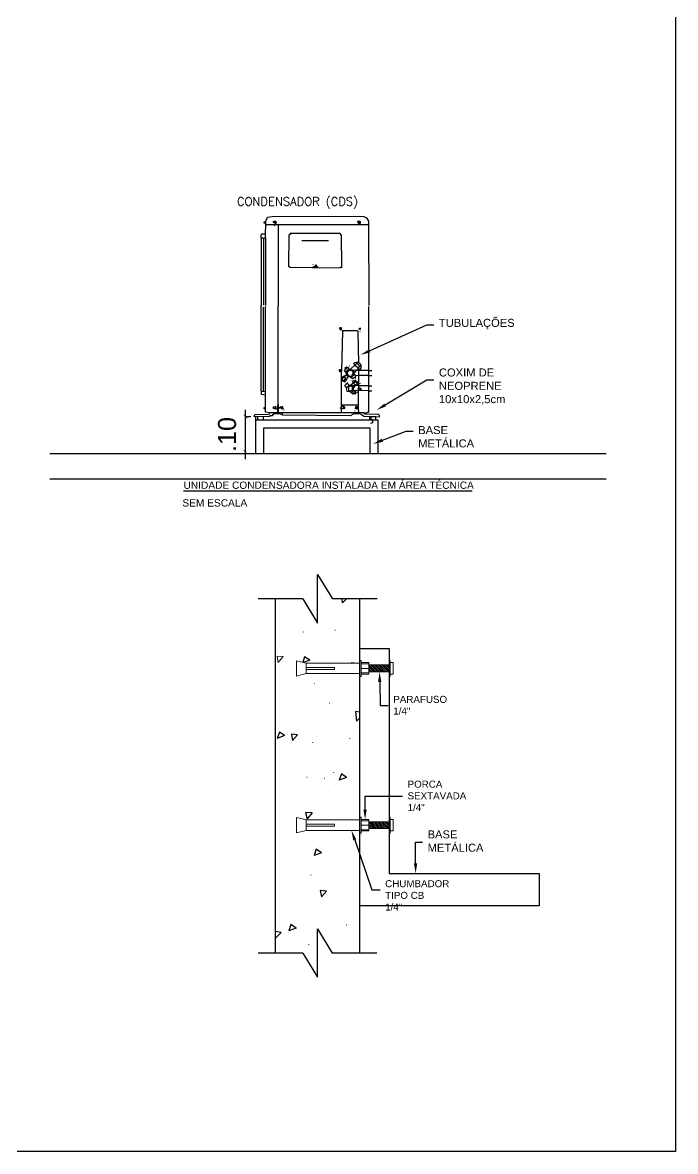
# Model space of a CAD drawing. Header units: millimetres. Extents: x 421 to 5436, y -1186 to -112.
# Drawn here: x 5355.52 to 5362.05, y -192.26 to -180.97 of the extents above; entities that cross this region are included whole.
import ezdxf
from ezdxf import colors
from ezdxf.entities.mleader import LeaderData, LeaderLine
from ezdxf.enums import TextEntityAlignment as Align
from ezdxf.math import Vec2, Vec3

# ---------------------------------------------------------------- set-up
doc = ezdxf.new("R2010")
doc.units = ezdxf.units.MM
for name, color, linetype in [('A-AC', 150, 'Continuous'), ('A_COTAS', 1, 'Continuous'), ('A_TEXTO', 2, 'Continuous'), ('ATEXTO', 2, 'Continuous'), ('G-TEXTO2', 2, 'Continuous'), ('PFV', 7, 'Continuous')]:
    doc.layers.add(name, color=color, linetype=linetype)
doc.styles.add('ARIAL', font='arial.ttf', dxfattribs={"height": 0.18})
doc.styles.add('COEN-50', font='romans.shx', dxfattribs={"height": 10})
doc.styles.get("Standard").update_dxf_attribs({"font": 'arial.ttf'})
doc.dimstyles.new('EXEC25', dxfattribs={"dimscale": 100, "dimtxt": 0.001, "dimasz": 0.0004, "dimexe": 0, "dimexo": 0.001, "dimgap": 0, "dimtad": 0, "dimzin": 4, "dimdsep": 46, "dimtxsty": 'ARIAL', "dimblk": 'ARCHTICK', "dimcen": 0.001, "dimdle": 0.0007, "dimclrd": 214, "dimclre": 214, "dimclrt": 2, "dimadec": 0, "dimazin": 0, "dimtfac": 1, "dimtix": 1, "dimtmove": 0, "dimatfit": 0, "dimldrblk": 'OPEN90', "dimfxl": 0, "dimtvp": 1, "dimtolj": 1, "dimtzin": 0, "dimarcsym": 0})

# ---------------------------------------------------------------- blocks, each defined once
blk = doc.blocks.new('_ARCHTICK')
at = {"color": 0, "linetype": 'ByBlock', "const_width": 0.15}
blk.add_lwpolyline([(-0.5, -0.5), (0.5, 0.5)], dxfattribs=at)
blk = doc.blocks.new('*D11')
at = {"layer": 'A_COTAS', "color": 214, "lineweight": -2, "transparency": 16777216}
for p, q in [((5357.752, -185.338), (5357.752, -184.842)), ((5357.805, -184.912), (5357.752, -184.912)), ((5357.748, -185.268), (5357.752, -185.268))]:
    blk.add_line(p, q, dxfattribs=at)
at = {"layer": 'Defpoints', "color": 0, "transparency": 16777216}
for p in [(5357.752, -184.912), (5357.905, -184.912), (5357.848, -185.268)]:
    blk.add_point(p, dxfattribs=at)
at = {"layer": 'A_COTAS', "color": 214, "lineweight": -2, "transparency": 16777216, "xscale": 0.04, "yscale": 0.04, "zscale": 0.04}
for p, rotation in [((5357.752, -184.912), 90), ((5357.752, -185.268), 270)]:
    blk.add_blockref('_ARCHTICK', p, dxfattribs=dict(at, rotation=rotation))
at = {"layer": 'A_COTAS', "color": 2, "transparency": 16777216, "insert": (5357.568, -185.09), "char_height": 0.18, "attachment_point": 5, "rotation": 90, "style": 'ARIAL'}
blk.add_mtext('\\A1;.10', dxfattribs=at)
blk = doc.blocks.new('_Open90')
at = {"color": 0, "linetype": 'ByBlock', "lineweight": -2}
for p, q in [((0, 0), (-1, 0)), ((-0.5, 0.5), (0, 0)), ((0, 0), (-0.5, -0.5))]:
    blk.add_line(p, q, dxfattribs=at)

msp = doc.modelspace()

# ---------------------------------------------------------------- linework, layer by layer
at = {"color": 7, "linetype": 'Continuous', "lineweight": 9}
for points in [[(5358.637, -187.158), (5358.637, -187.158)], [(5358.221, -187.438), (5358.221, -187.438)], [(5358.054, -187.474), (5358.054, -187.474)], [(5358.15, -188.581), (5358.15, -188.581)], [(5358.531, -188.906), (5358.531, -188.906)], [(5359.196, -188.961), (5359.196, -188.961)], [(5358.383, -189.19), (5358.383, -189.19)], [(5358.419, -189.15), (5358.419, -189.15)]]:
    msp.add_lwpolyline(points, close=True, dxfattribs=at)
for points in [[(5358.129, -187.311), (5358.067, -187.306), (5358.067, -187.306)], [(5358.067, -187.306), (5358.078, -187.371), (5358.078, -187.371)], [(5358.129, -187.311), (5358.078, -187.371), (5358.078, -187.371)], [(5358.358, -187.377), (5358.262, -187.352), (5358.262, -187.505), (5358.358, -187.48)], [(5358.894, -187.48), (5358.358, -187.48), (5358.358, -187.377), (5358.894, -187.377)], [(5358.358, -187.438), (5358.641, -187.438), (5358.641, -187.418), (5358.358, -187.418)], [(5358.869, -187.377), (5358.811, -187.371), (5358.811, -187.371)], [(5358.811, -187.371), (5358.811, -187.377), (5358.811, -187.377)], [(5358.894, -187.508), (5358.907, -187.508), (5358.907, -187.348), (5358.894, -187.348)], [(5358.907, -187.371), (5358.983, -187.371), (5358.983, -187.371)], [(5358.907, -187.485), (5358.983, -187.485), (5358.983, -187.371)], [(5358.983, -187.382), (5358.907, -187.382), (5358.907, -187.382)], [(5358.983, -187.428), (5358.907, -187.428), (5358.907, -187.428)], [(5359.187, -187.394), (5358.983, -187.394), (5358.983, -187.394)], [(5359.037, -187.464), (5358.983, -187.409), (5358.983, -187.409)], [(5359.018, -187.464), (5358.983, -187.428), (5358.983, -187.428)], [(5358.999, -187.464), (5358.983, -187.447), (5358.983, -187.447)], [(5359.054, -187.464), (5358.986, -187.394), (5358.986, -187.394)], [(5359.073, -187.464), (5359.003, -187.394), (5359.003, -187.394)], [(5359.092, -187.464), (5359.022, -187.394), (5359.022, -187.394)], [(5359.11, -187.464), (5359.041, -187.394), (5359.041, -187.394)], [(5359.128, -187.464), (5359.059, -187.394), (5359.059, -187.394)], [(5359.146, -187.464), (5359.078, -187.394), (5359.078, -187.394)], [(5359.164, -187.464), (5359.096, -187.394), (5359.096, -187.394)], [(5359.183, -187.464), (5359.114, -187.394), (5359.114, -187.394)], [(5359.187, -187.449), (5359.131, -187.394), (5359.131, -187.394)], [(5359.187, -187.43), (5359.15, -187.394), (5359.15, -187.394)], [(5359.187, -187.412), (5359.169, -187.394), (5359.169, -187.394)], [(5359.187, -187.508), (5359.199, -187.508), (5359.199, -187.348), (5359.187, -187.348)], [(5359.187, -187.394), (5359.187, -187.394), (5359.187, -187.394)], [(5359.199, -187.371), (5359.228, -187.371)], [(5359.199, -187.485), (5359.228, -187.485), (5359.228, -187.371)], [(5358.983, -187.474), (5358.907, -187.474), (5358.907, -187.474)], [(5359.187, -187.464), (5358.983, -187.464), (5358.983, -187.464)], [(5358.44, -187.577), (5358.44, -187.578), (5358.44, -187.578)], [(5358.432, -188.805), (5358.431, -188.805), (5358.431, -188.805)], [(5358.358, -189.048), (5358.262, -189.072), (5358.262, -188.92), (5358.358, -188.944)], [(5358.894, -189.076), (5358.907, -189.076), (5358.907, -188.917), (5358.894, -188.917)], [(5359.187, -189.076), (5359.199, -189.076), (5359.199, -188.917), (5359.187, -188.917)], [(5358.894, -189.048), (5358.358, -189.048), (5358.358, -188.944), (5358.894, -188.944)], [(5358.358, -188.987), (5358.641, -188.987), (5358.641, -189.007), (5358.358, -189.007)], [(5358.907, -188.94), (5358.983, -188.94), (5358.983, -188.94)], [(5358.907, -189.054), (5358.983, -189.054), (5358.983, -188.94)], [(5358.983, -188.951), (5358.907, -188.951), (5358.907, -188.951)], [(5358.983, -188.997), (5358.907, -188.997), (5358.907, -188.997)], [(5359.187, -188.961), (5358.983, -188.961), (5358.983, -188.961)], [(5359.044, -189.03), (5358.983, -188.969), (5358.983, -188.969)], [(5359.027, -189.03), (5358.983, -188.988), (5358.983, -188.988)], [(5359.008, -189.03), (5358.983, -189.007), (5358.983, -189.007)], [(5358.989, -189.03), (5358.983, -189.025), (5358.983, -189.025)], [(5359.191, -189.03), (5358.983, -189.03), (5358.983, -189.03)], [(5359.062, -189.03), (5358.993, -188.961), (5358.993, -188.961)], [(5359.08, -189.03), (5359.012, -188.961), (5359.012, -188.961)], [(5359.099, -189.03), (5359.031, -188.961), (5359.031, -188.961)], [(5359.118, -189.03), (5359.049, -188.961), (5359.049, -188.961)], [(5359.136, -189.03), (5359.067, -188.961), (5359.067, -188.961)], [(5359.154, -189.03), (5359.084, -188.961), (5359.084, -188.961)], [(5359.173, -189.03), (5359.103, -188.961), (5359.103, -188.961)], [(5359.191, -189.03), (5359.121, -188.961), (5359.121, -188.961)], [(5359.187, -189.007), (5359.14, -188.961), (5359.14, -188.961)], [(5359.187, -188.989), (5359.159, -188.961), (5359.159, -188.961)], [(5359.187, -188.971), (5359.177, -188.961), (5359.177, -188.961)], [(5359.199, -188.94), (5359.228, -188.94)], [(5359.199, -189.054), (5359.228, -189.054), (5359.228, -188.94)], [(5358.591, -189.091), (5358.591, -189.092), (5358.591, -189.092)], [(5358.983, -189.042), (5358.907, -189.042), (5358.907, -189.042)]]:
    msp.add_lwpolyline(points, dxfattribs=at)
at = {"layer": 'A-AC', "color": 10, "lineweight": -3, "ltscale": 7.5}
for points in [[(5357.932, -183.13, 0), (5357.951, -183.123, 0), (5357.954, -182.953, 0), (5357.973, -182.919, 0), (5358.041, -182.908, 0), (5358.934, -182.911, 0), (5358.961, -182.923, 0), (5358.98, -182.957, 0), (5358.983, -183.801, 0)], [(5357.951, -182.976, 0), (5357.939, -182.976, 0), (5357.939, -182.964, 0), (5357.951, -182.964, 0)], [(5358.983, -182.994, 0), (5357.951, -182.994, 0)], [(5357.969, -182.942, 0), (5357.966, -182.942, 0)], [(5358.045, -182.979, 0), (5358.03, -182.972, 0), (5358.033, -182.961, 0), (5358.045, -182.953, 0), (5358.049, -182.961, 0)], [(5358.045, -183.006, 0), (5358.041, -183.002, 0)], [(5358.052, -182.979, 0), (5358.045, -182.972, 0), (5358.049, -182.983, 0), (5358.06, -182.976, 0), (5358.056, -182.961, 0), (5358.049, -182.961, 0), (5358.045, -182.972, 0)], [(5358.079, -182.994, 0), (5358.079, -183.805, 0)], [(5358.893, -182.979, 0), (5358.889, -182.972, 0), (5358.87, -182.968, 0), (5358.878, -182.953, 0), (5358.889, -182.961, 0), (5358.885, -182.972, 0)], [(5358.893, -182.979, 0), (5358.889, -182.983, 0), (5358.885, -182.983, 0), (5358.885, -182.979, 0), (5358.882, -182.976, 0), (5358.882, -182.972, 0)], [(5358.893, -182.979, 0), (5358.897, -182.979, 0), (5358.901, -182.976, 0), (5358.901, -182.964, 0), (5358.897, -182.961, 0), (5358.889, -182.961, 0)], [(5357.909, -183.126, 0), (5357.909, -183.089, 0), (5357.913, -183.089, 0), (5357.917, -183.085, 0), (5357.951, -183.085, 0)], [(5357.932, -183.13, 0), (5357.928, -183.126, 0), (5357.909, -183.126, 0), (5357.909, -183.805, 0)], [(5357.932, -183.13, 0), (5357.935, -183.126, 0)], [(5357.932, -183.13, 0), (5357.932, -183.797, 0)], [(5357.951, -183.123, 0), (5357.951, -183.801, 0)], [(5358.426, -183.424, 0), (5358.199, -183.42, 0), (5358.184, -183.409, 0), (5358.188, -183.096, 0), (5358.199, -183.085, 0)], [(5358.456, -183.424, 0), (5358.448, -183.409, 0), (5358.437, -183.409, 0), (5358.426, -183.417, 0), (5358.426, -183.424, 0), (5358.697, -183.42, 0), (5358.716, -183.409, 0), (5358.712, -183.1, 0), (5358.697, -183.081, 0), (5358.199, -183.081, 0), (5358.203, -183.089, 0)], [(5358.58, -183.153, 0), (5358.316, -183.153, 0)], [(5358.429, -183.39, 0), (5358.426, -183.386, 0)], [(5358.441, -183.424, 0), (5358.441, -183.417, 0), (5358.437, -183.413, 0)], [(5358.441, -183.417, 0), (5358.444, -183.417, 0), (5358.444, -183.409, 0)], [(5358.467, -183.413, 0), (5358.459, -183.398, 0), (5358.452, -183.398, 0), (5358.444, -183.409, 0)], [(5358.475, -183.42, 0), (5358.475, -183.417, 0), (5358.471, -183.413, 0), (5358.467, -183.413, 0), (5358.467, -183.42, 0)], [(5358.475, -183.42, 0), (5358.475, -183.424, 0)], [(5358.701, -183.417, 0), (5358.704, -183.42, 0), (5358.704, -183.424, 0)], [(5358.716, -183.424, 0), (5358.716, -183.417, 0)], [(5359.006, -184.977, 0), (5359.025, -184.97, 0), (5359.025, -184.943, 0), (5359.006, -184.943, 0), (5359.01, -184.913, 0), (5358.934, -184.909, 0), (5358.919, -184.898, 0), (5358.893, -184.883, 0), (5358.833, -184.883, 0), (5358.799, -184.902, 0), (5358.124, -184.898, 0), (5358.09, -184.883, 0), (5358.037, -184.883, 0), (5358.022, -184.894, 0), (5358.022, -184.902, 0), (5357.996, -184.902, 0), (5357.992, -184.913, 0), (5357.837, -184.909, 0), (5357.845, -184.891, 0), (5357.988, -184.887, 0), (5357.996, -184.872, 0), (5357.951, -184.868, 0), (5357.951, -183.809, 0)], [(5357.913, -184.657, 0), (5357.909, -184.653, 0), (5357.909, -183.805, 0)], [(5357.932, -184.657, 0), (5357.932, -183.816, 0)], [(5358.079, -184.793, 0), (5358.079, -183.805, 0)], [(5358.934, -184.872, 0), (5358.965, -184.872, 0), (5358.968, -184.868, 0), (5358.98, -184.868, 0), (5358.983, -184.864, 0), (5358.983, -183.809, 0)], [(5358.712, -184.042, 0), (5358.712, -184.024, 0), (5358.704, -184.024, 0), (5358.689, -184.031, 0), (5358.697, -184.02, 0), (5358.704, -184.024, 0)], [(5358.712, -184.042, 0), (5358.708, -184.039, 0), (5358.704, -184.035, 0), (5358.697, -184.035, 0), (5358.697, -184.027, 0)], [(5358.712, -184.042, 0), (5358.708, -184.046, 0), (5358.701, -184.046, 0), (5358.701, -184.035, 0)], [(5358.882, -184.823, 0), (5358.885, -184.419, 0), (5358.893, -184.408, 0), (5358.912, -184.408, 0), (5358.897, -184.385, 0), (5358.885, -184.378, 0), (5358.878, -184.061, 0), (5358.87, -184.054, 0), (5358.72, -184.054, 0), (5358.712, -184.457, 0)], [(5358.889, -184.035, 0), (5358.885, -184.039, 0)], [(5358.889, -184.035, 0), (5358.889, -184.031, 0), (5358.893, -184.027, 0), (5358.897, -184.027, 0), (5358.901, -184.024, 0)], [(5358.889, -184.035, 0), (5358.893, -184.039, 0), (5358.897, -184.039, 0), (5358.901, -184.035, 0), (5358.901, -184.031, 0), (5358.897, -184.027, 0)], [(5358.897, -184.065, 0), (5358.893, -184.065, 0)], [(5358.795, -184.408, 0), (5358.791, -184.408, 0)], [(5358.802, -184.438, 0), (5358.844, -184.397, 0), (5358.87, -184.416, 0), (5358.874, -184.419, 0)], [(5358.867, -184.382, 0), (5358.848, -184.393, 0), (5358.836, -184.385, 0), (5358.84, -184.37, 0), (5358.863, -184.367, 0)], [(5358.893, -184.408, 0), (5358.867, -184.382, 0), (5358.867, -184.363, 0), (5358.882, -184.37, 0)], [(5358.701, -184.453, 0), (5358.701, -184.442, 0), (5358.689, -184.442, 0), (5358.689, -184.453, 0)], [(5358.712, -184.872, 0), (5358.712, -184.457, 0), (5358.689, -184.457, 0), (5358.712, -184.468, 0)], [(5358.697, -184.461, 0), (5358.697, -184.453, 0)], [(5358.712, -184.442, 0), (5358.701, -184.442, 0)], [(5358.712, -184.45, 0), (5358.716, -184.45, 0)], [(5358.723, -184.544, 0), (5358.723, -184.536, 0), (5358.735, -184.51, 0), (5358.731, -184.51, 0), (5358.712, -184.525, 0)], [(5358.753, -184.536, 0), (5358.753, -184.529, 0), (5358.75, -184.525, 0), (5358.738, -184.525, 0), (5358.735, -184.521, 0)], [(5358.746, -184.525, 0), (5358.738, -184.517, 0), (5358.757, -184.495, 0), (5358.78, -184.495, 0), (5358.787, -184.51, 0)], [(5358.753, -184.465, 0), (5358.742, -184.446, 0), (5358.753, -184.438, 0), (5358.753, -184.423, 0), (5358.746, -184.423, 0), (5358.75, -184.434, 0)], [(5358.75, -184.506, 0), (5358.746, -184.502, 0), (5358.746, -184.499, 0)], [(5358.765, -184.423, 0), (5358.753, -184.423, 0)], [(5358.844, -184.495, 0), (5358.833, -184.468, 0), (5358.81, -184.45, 0), (5358.787, -184.45, 0), (5358.78, -184.453, 0), (5358.769, -184.453, 0), (5358.753, -184.465, 0), (5358.765, -184.495, 0)], [(5358.761, -184.416, 0), (5358.757, -184.412, 0)], [(5358.787, -184.434, 0), (5358.78, -184.423, 0), (5358.765, -184.423, 0), (5358.761, -184.438, 0), (5358.761, -184.434, 0)], [(5358.761, -184.536, 0), (5358.78, -184.51, 0), (5358.814, -184.502, 0), (5358.825, -184.495, 0), (5358.885, -184.499, 0)], [(5358.769, -184.419, 0), (5358.772, -184.416, 0), (5358.772, -184.412, 0)], [(5358.776, -184.491, 0), (5358.769, -184.472, 0), (5358.78, -184.453, 0)], [(5358.78, -184.51, 0), (5358.776, -184.506, 0), (5358.769, -184.506, 0), (5358.769, -184.495, 0)], [(5358.776, -184.45, 0), (5358.772, -184.453, 0)], [(5358.776, -184.45, 0), (5358.787, -184.434, 0), (5358.814, -184.442, 0)], [(5358.784, -184.453, 0), (5358.787, -184.457, 0)], [(5358.848, -184.525, 0), (5358.836, -184.525, 0), (5358.825, -184.532, 0), (5358.787, -184.51, 0)], [(5358.836, -184.472, 0), (5358.855, -184.457, 0), (5358.855, -184.45, 0), (5358.821, -184.446, 0), (5358.81, -184.446, 0), (5358.81, -184.45, 0)], [(5358.81, -184.521, 0), (5358.825, -184.502, 0), (5358.829, -184.499, 0)], [(5358.821, -184.457, 0), (5358.825, -184.453, 0), (5358.825, -184.45, 0)], [(5358.821, -184.495, 0), (5358.821, -184.487, 0), (5358.825, -184.483, 0), (5358.829, -184.48, 0), (5358.829, -184.468, 0)], [(5358.833, -184.468, 0), (5358.833, -184.45, 0)], [(5358.836, -184.495, 0), (5358.836, -184.491, 0), (5358.84, -184.487, 0)], [(5358.844, -184.495, 0), (5358.844, -184.499, 0)], [(5358.848, -184.525, 0), (5358.848, -184.514, 0), (5358.852, -184.51, 0), (5358.855, -184.506, 0), (5358.855, -184.499, 0)], [(5358.848, -184.525, 0), (5358.855, -184.525, 0), (5358.848, -184.521, 0)], [(5358.885, -184.45, 0), (5358.855, -184.45, 0)], [(5358.867, -184.45, 0), (5358.867, -184.442, 0), (5358.87, -184.438, 0), (5358.874, -184.434, 0), (5358.878, -184.431, 0), (5358.882, -184.431, 0)], [(5358.885, -184.438, 0), (5358.901, -184.438, 0), (5358.904, -184.434, 0), (5358.904, -184.427, 0), (5358.901, -184.423, 0)], [(5358.983, -184.45, 0), (5358.885, -184.45, 0)], [(5358.983, -184.499, 0), (5358.885, -184.499, 0)], [(5358.904, -184.427, 0), (5358.908, -184.423, 0), (5358.908, -184.412, 0)], [(5358.983, -184.45, 0), (5359.014, -184.45, 0)], [(5358.983, -184.499, 0), (5359.014, -184.499, 0)], [(5358.735, -184.559, 0), (5358.723, -184.544, 0), (5358.72, -184.555, 0), (5358.746, -184.563, 0), (5358.765, -184.54, 0), (5358.746, -184.54, 0), (5358.735, -184.555, 0)], [(5358.727, -184.555, 0), (5358.727, -184.559, 0)], [(5358.735, -184.559, 0), (5358.735, -184.563, 0)], [(5358.746, -184.525, 0), (5358.75, -184.529, 0)], [(5358.761, -184.623, 0), (5358.746, -184.608, 0), (5358.761, -184.585, 0), (5358.769, -184.578, 0), (5358.787, -184.597, 0)], [(5358.761, -184.536, 0), (5358.761, -184.54, 0)], [(5358.852, -184.683, 0), (5358.833, -184.683, 0), (5358.825, -184.687, 0), (5358.799, -184.664, 0), (5358.769, -184.661, 0), (5358.761, -184.619, 0), (5358.787, -184.597, 0), (5358.814, -184.589, 0), (5358.825, -184.578, 0), (5358.84, -184.574, 0), (5358.84, -184.563, 0), (5358.852, -184.563, 0), (5358.878, -184.589, 0), (5358.885, -184.589, 0)], [(5358.776, -184.57, 0), (5358.772, -184.566, 0)], [(5358.836, -184.653, 0), (5358.829, -184.604, 0), (5358.806, -184.604, 0), (5358.78, -184.612, 0), (5358.78, -184.649, 0), (5358.799, -184.657, 0), (5358.806, -184.649, 0), (5358.821, -184.649, 0), (5358.821, -184.604, 0)], [(5358.787, -184.608, 0), (5358.787, -184.604, 0), (5358.784, -184.604, 0)], [(5358.802, -184.597, 0), (5358.802, -184.6, 0)], [(5358.818, -184.612, 0), (5358.814, -184.612, 0), (5358.81, -184.608, 0), (5358.806, -184.608, 0)], [(5358.818, -184.551, 0), (5358.818, -184.548, 0)], [(5358.836, -184.578, 0), (5358.821, -184.563, 0), (5358.836, -184.551, 0), (5358.855, -184.555, 0), (5358.885, -184.574, 0)], [(5358.833, -184.619, 0), (5358.836, -184.619, 0), (5358.84, -184.615, 0), (5358.844, -184.612, 0), (5358.844, -184.604, 0), (5358.829, -184.604, 0)], [(5358.885, -184.604, 0), (5358.852, -184.6, 0), (5358.844, -184.589, 0), (5358.836, -184.578, 0)], [(5358.844, -184.559, 0), (5358.84, -184.555, 0), (5358.84, -184.551, 0)], [(5358.852, -184.597, 0), (5358.848, -184.593, 0)], [(5358.852, -184.551, 0), (5358.852, -184.544, 0)], [(5358.852, -184.597, 0), (5358.855, -184.597, 0), (5358.859, -184.593, 0), (5358.863, -184.593, 0), (5358.867, -184.589, 0), (5358.867, -184.585, 0), (5358.87, -184.582, 0)], [(5358.983, -184.604, 0), (5358.885, -184.604, 0)], [(5358.908, -184.649, 0), (5358.908, -184.634, 0), (5358.904, -184.631, 0), (5358.897, -184.631, 0), (5358.893, -184.627, 0), (5358.885, -184.627, 0)], [(5358.901, -184.582, 0), (5358.897, -184.578, 0)], [(5358.897, -184.631, 0), (5358.897, -184.638, 0)], [(5358.983, -184.604, 0), (5359.014, -184.604, 0)], [(5357.951, -184.698, 0), (5357.913, -184.691, 0), (5357.913, -184.657, 0), (5357.951, -184.661, 0)], [(5357.913, -184.657, 0), (5357.913, -184.661, 0)], [(5358.852, -184.683, 0), (5358.852, -184.653, 0), (5358.825, -184.653, 0), (5358.81, -184.672, 0)], [(5358.825, -184.653, 0), (5358.825, -184.657, 0)], [(5358.836, -184.68, 0), (5358.836, -184.672, 0), (5358.84, -184.668, 0), (5358.84, -184.664, 0), (5358.852, -184.664, 0)], [(5358.836, -184.68, 0), (5358.836, -184.683, 0)], [(5358.852, -184.683, 0), (5358.855, -184.68, 0), (5358.855, -184.676, 0), (5358.852, -184.676, 0), (5358.848, -184.68, 0)], [(5358.848, -184.68, 0), (5358.852, -184.683, 0)], [(5358.885, -184.653, 0), (5358.852, -184.653, 0)], [(5358.852, -184.683, 0), (5358.855, -184.687, 0)], [(5358.867, -184.672, 0), (5358.867, -184.668, 0)], [(5358.885, -184.649, 0), (5358.882, -184.646, 0), (5358.885, -184.646, 0)], [(5358.889, -184.642, 0), (5358.885, -184.638, 0)], [(5358.885, -184.646, 0), (5358.889, -184.642, 0), (5358.904, -184.642, 0), (5358.901, -184.646, 0)], [(5358.983, -184.653, 0), (5358.901, -184.649, 0), (5358.893, -184.649, 0)], [(5358.983, -184.653, 0), (5359.014, -184.653, 0)], [(5357.951, -184.834, 0), (5357.939, -184.834, 0), (5357.939, -184.819, 0), (5357.951, -184.819, 0)], [(5358.045, -184.834, 0), (5358.03, -184.83, 0), (5358.03, -184.815, 0), (5358.049, -184.815, 0)], [(5358.052, -184.834, 0), (5358.06, -184.834, 0), (5358.056, -184.815, 0), (5358.049, -184.815, 0), (5358.049, -184.838, 0), (5358.049, -184.83, 0), (5358.045, -184.83, 0)], [(5358.082, -184.872, 0), (5358.082, -184.796, 0), (5358.079, -184.793, 0), (5358.075, -184.793, 0), (5358.071, -184.796, 0), (5358.071, -184.872, 0)], [(5358.082, -184.823, 0), (5358.086, -184.823, 0), (5358.09, -184.827, 0)], [(5358.113, -184.83, 0), (5358.098, -184.823, 0), (5358.098, -184.815, 0), (5358.116, -184.815, 0)], [(5358.12, -184.834, 0), (5358.128, -184.834, 0), (5358.124, -184.815, 0), (5358.116, -184.815, 0), (5358.116, -184.838, 0), (5358.116, -184.83, 0), (5358.113, -184.83, 0)], [(5358.135, -184.845, 0), (5358.139, -184.842, 0)], [(5358.712, -184.83, 0), (5358.697, -184.827, 0), (5358.701, -184.819, 0), (5358.704, -184.827, 0)], [(5358.885, -184.796, 0), (5358.712, -184.796, 0)], [(5358.735, -184.83, 0), (5358.735, -184.815, 0), (5358.731, -184.811, 0), (5358.723, -184.811, 0), (5358.72, -184.815, 0), (5358.712, -184.815, 0)], [(5358.735, -184.83, 0), (5358.727, -184.83, 0), (5358.723, -184.834, 0), (5358.72, -184.834, 0), (5358.716, -184.83, 0), (5358.712, -184.83, 0)], [(5358.735, -184.83, 0), (5358.738, -184.83, 0), (5358.742, -184.827, 0), (5358.746, -184.827, 0), (5358.746, -184.819, 0), (5358.742, -184.815, 0), (5358.735, -184.815, 0)], [(5358.848, -184.853, 0), (5358.844, -184.853, 0)], [(5358.885, -184.872, 0), (5358.882, -184.823, 0), (5358.859, -184.811, 0), (5358.852, -184.815, 0), (5358.848, -184.834, 0)], [(5358.882, -184.834, 0), (5358.874, -184.834, 0), (5358.867, -184.838, 0), (5358.859, -184.819, 0), (5358.855, -184.823, 0), (5358.863, -184.823, 0)], [(5358.863, -184.823, 0), (5358.867, -184.823, 0), (5358.867, -184.815, 0)], [(5358.867, -184.815, 0), (5358.867, -184.811, 0)], [(5358.874, -184.834, 0), (5358.87, -184.83, 0), (5358.867, -184.83, 0)], [(5357.856, -184.943, 0), (5357.856, -184.913, 0)], [(5357.875, -184.943, 0), (5357.875, -184.913, 0)], [(5357.932, -184.943, 0), (5357.932, -184.913, 0)], [(5359.055, -184.913, 0), (5359.093, -184.909, 0), (5359.085, -184.891, 0), (5358.942, -184.887, 0), (5358.934, -184.872, 0), (5357.996, -184.872, 0)], [(5358.116, -184.891, 0), (5358.116, -184.887, 0), (5358.12, -184.883, 0), (5358.124, -184.883, 0)], [(5358.995, -184.943, 0), (5358.995, -184.913, 0)], [(5359.055, -184.943, 0), (5359.055, -184.913, 0), (5359.01, -184.913, 0)]]:
    msp.add_polyline3d(points, dxfattribs=at)
at = {"layer": 'A_COTAS', "color": 10}
msp.add_lwpolyline([(5348.825, -169.686), (5362.049, -169.686), (5362.049, -192.258), (5348.825, -192.258)], close=True, dxfattribs=at)
at = {"layer": 'ATEXTO'}
msp.add_line((5360.018, -185.656), (5357.131, -185.656), dxfattribs=at)
at = {"layer": 'PFV', "color": 0}
for points in [[(5357.856, -185.279), (5357.856, -184.943), (5359.073, -184.943), (5359.073, -185.279)], [(5357.936, -185.279), (5357.936, -185.023), (5358.993, -185.023), (5358.993, -185.279)], [(5358.326, -186.732), (5358.473, -186.976), (5358.473, -186.732), (5358.473, -186.49), (5358.62, -186.732)], [(5358.326, -186.732), (5357.879, -186.732), (5357.879, -186.732)], [(5358.052, -190.274), (5358.052, -186.732), (5358.052, -186.732)], [(5358.508, -186.731), (5358.507, -186.731), (5358.507, -186.731)], [(5359.067, -186.732), (5358.62, -186.732), (5358.62, -186.732)], [(5358.763, -186.732), (5358.723, -186.774), (5358.719, -186.732)], [(5358.894, -190.274), (5358.894, -186.732), (5358.894, -186.732)], [(5358.092, -187.027), (5358.091, -187.027), (5358.091, -187.027)], [(5358.328, -187.064), (5358.328, -187.065), (5358.328, -187.065)], [(5358.588, -187.029), (5358.588, -187.03), (5358.588, -187.03)], [(5358.647, -187.049), (5358.646, -187.05), (5358.646, -187.05)], [(5358.894, -187.228), (5359.147, -187.228), (5359.187, -187.228), (5359.187, -189.478), (5360.687, -189.478), (5360.687, -189.804), (5358.894, -189.804)], [(5358.343, -187.312), (5358.326, -187.368), (5358.326, -187.368)], [(5358.394, -187.347), (5358.343, -187.312), (5358.343, -187.312)], [(5358.394, -187.347), (5358.333, -187.371), (5358.333, -187.371)], [(5358.594, -187.776), (5358.593, -187.777), (5358.593, -187.777)], [(5358.85, -187.859), (5358.861, -187.957), (5358.861, -187.957)], [(5358.894, -187.865), (5358.85, -187.859), (5358.85, -187.859)], [(5358.894, -187.922), (5358.861, -187.957), (5358.861, -187.957)], [(5358.09, -188.065), (5358.069, -188.128), (5358.069, -188.128)], [(5358.142, -188.1), (5358.069, -188.128), (5358.069, -188.128)], [(5358.142, -188.1), (5358.09, -188.065), (5358.09, -188.065)], [(5358.272, -188.092), (5358.21, -188.087), (5358.21, -188.087)], [(5358.21, -188.087), (5358.223, -188.151), (5358.223, -188.151)], [(5358.272, -188.092), (5358.223, -188.151), (5358.223, -188.151)], [(5358.458, -188.114), (5358.457, -188.114), (5358.457, -188.114)], [(5358.792, -188.131), (5358.791, -188.132), (5358.791, -188.132)], [(5358.818, -188.12), (5358.817, -188.121), (5358.817, -188.121)], [(5358.423, -188.171), (5358.423, -188.172), (5358.423, -188.172)], [(5358.367, -188.52), (5358.366, -188.52), (5358.366, -188.52)], [(5358.544, -188.53), (5358.543, -188.53), (5358.543, -188.53)], [(5358.633, -188.471), (5358.633, -188.472), (5358.633, -188.472)], [(5358.711, -188.484), (5358.689, -188.546), (5358.689, -188.546)], [(5358.762, -188.519), (5358.689, -188.546), (5358.689, -188.546)], [(5358.762, -188.519), (5358.711, -188.484), (5358.711, -188.484)], [(5358.804, -188.496), (5358.804, -188.497), (5358.804, -188.497)], [(5358.586, -188.659), (5358.584, -188.66), (5358.584, -188.66)], [(5358.417, -188.872), (5358.353, -188.869), (5358.353, -188.869)], [(5358.353, -188.869), (5358.367, -188.932), (5358.367, -188.932)], [(5358.417, -188.872), (5358.367, -188.932), (5358.367, -188.932)], [(5358.458, -189.236), (5358.438, -189.299), (5358.438, -189.299)], [(5358.51, -189.271), (5358.458, -189.236), (5358.458, -189.236)], [(5358.259, -189.315), (5358.258, -189.316), (5358.258, -189.316)], [(5358.51, -189.271), (5358.437, -189.299), (5358.437, -189.299)], [(5358.382, -189.558), (5358.381, -189.559), (5358.381, -189.559)], [(5358.407, -189.496), (5358.406, -189.496), (5358.406, -189.496)], [(5358.56, -189.655), (5358.499, -189.649), (5358.499, -189.649)], [(5358.499, -189.649), (5358.51, -189.714), (5358.51, -189.714)], [(5358.56, -189.655), (5358.51, -189.714), (5358.51, -189.714)], [(5358.641, -189.638), (5358.64, -189.638), (5358.64, -189.638)], [(5358.631, -189.786), (5358.63, -189.787), (5358.63, -189.787)], [(5358.73, -189.741), (5358.73, -189.742), (5358.73, -189.742)], [(5358.393, -189.842), (5358.393, -189.842), (5358.393, -189.842)], [(5358.206, -189.99), (5358.184, -190.052), (5358.184, -190.052)], [(5358.257, -190.024), (5358.184, -190.052), (5358.184, -190.052)], [(5358.257, -190.024), (5358.206, -189.99), (5358.206, -189.99)], [(5358.325, -190.274), (5358.473, -190.516), (5358.473, -190.274), (5358.473, -190.031), (5358.619, -190.274)], [(5358.368, -190.048), (5358.367, -190.049), (5358.367, -190.049)], [(5358.76, -189.997), (5358.759, -189.997), (5358.759, -189.997)], [(5358.109, -190.068), (5358.052, -190.059), (5358.052, -190.059)], [(5358.109, -190.068), (5358.052, -190.127), (5358.052, -190.127)], [(5358.325, -190.274), (5357.878, -190.274), (5357.878, -190.274)], [(5358.381, -190.187), (5358.38, -190.188), (5358.38, -190.188)], [(5359.066, -190.274), (5358.619, -190.274), (5358.619, -190.274)]]:
    msp.add_lwpolyline(points, dxfattribs=at)
for points in [[(5358.388, -186.929), (5358.388, -186.929)], [(5358.494, -187.077), (5358.494, -187.077)], [(5358.47, -187.768), (5358.47, -187.768)], [(5358.698, -187.762), (5358.698, -187.762)], [(5358.237, -188.108), (5358.237, -188.108)], [(5358.384, -188.245), (5358.384, -188.245)], [(5358.444, -188.459), (5358.444, -188.459)], [(5358.511, -189.601), (5358.511, -189.601)], [(5358.176, -189.718), (5358.176, -189.718)]]:
    msp.add_lwpolyline(points, close=True, dxfattribs=at)
for points in [[(5355.796, -185.279, 0), (5361.358, -185.279, 0)], [(5355.796, -185.532, 0), (5361.358, -185.532, 0)]]:
    msp.add_polyline3d(points, dxfattribs=at)

# ---------------------------------------------------------------- texts
at = {"layer": 'A_TEXTO', "ltscale": 0.05, "style": 'COEN-50'}
msp.add_text('CONDENSADOR (CDS)', height=0.08439, dxfattribs=at).set_placement((5357.666, -182.803, -18.566))
at = {"layer": 'ATEXTO'}
msp.add_text(' UNIDADE CONDENSADORA INSTALADA EM ÁREA TÉCNICA ', height=0.0726, dxfattribs=at).set_placement((5357.104, -185.655), align=Align.BOTTOM_LEFT)
msp.add_text('SEM ESCALA', height=0.0726, dxfattribs=at).set_placement((5357.445, -185.832), align=Align.BOTTOM_CENTER)

# ---------------------------------------------------------------- dimensions: what is measured, and where the dimension line sits
at = {"layer": 'A_COTAS'}
dim = msp.add_linear_dim(base=(5357.752, -184.912), p1=(5357.848, -185.268), p2=(5357.905, -184.912), angle=90, text='.10', dimstyle='EXEC25', dxfattribs=at)
dim.commit()
dim.dimension.update_dxf_attribs({"geometry": '*D11', "text_midpoint": (5357.568, -185.09)})

# ---------------------------------------------------------------- leaders
at = {"layer": 'G-TEXTO2'}
ml = msp.add_multileader_mtext('Standard', dxfattribs=at)
ml.set_content('TUBULAÇÕES', color=2, style='ARIAL')
ml.set_leader_properties(color=12)
ml.build(insert=Vec2(0, 0))
ml.multileader.update_dxf_attribs({"text_left_attachment_type": 2, "text_right_attachment_type": 2, "dogleg_length": 0.1, "arrow_head_size": 0.1, "scale": 0.5})
ctx = ml.context
ctx.base_point, ctx.scale, ctx.char_height, ctx.arrow_head_size, ctx.landing_gap_size, ctx.plane_origin = Vec3(5359.635, -183.995), 0.5, 0.08, 0.1, 0.05, Vec3(5358.841, -187.289)
ctx.left_attachment, ctx.right_attachment = 2, 2
notes = []
notes.append((ctx, [(1, (1, 1, 0), (5359.566, -183.995), (1, 0), 0.0696, [(0, [(5358.901, -184.295)], 0, [])])]))
ctx.mtext.insert, ctx.mtext.width, ctx.mtext.flow_direction = Vec3(5359.685, -183.934), 1.41049, 5
ml = msp.add_multileader_mtext('Standard', dxfattribs=at)
ml.set_content('COXIM DE NEOPRENE\\P10x10x2,5cm', color=2, style='ARIAL')
ml.set_leader_properties(color=12)
ml.build(insert=Vec2(0, 0))
ml.multileader.update_dxf_attribs({"text_left_attachment_type": 2, "text_right_attachment_type": 2, "dogleg_length": 0.1, "arrow_head_size": 0.1, "scale": 0.5})
ctx = ml.context
ctx.base_point, ctx.scale, ctx.char_height, ctx.arrow_head_size, ctx.landing_gap_size, ctx.plane_origin = Vec3(5359.635, -184.545), 0.5, 0.08, 0.1, 0.05, Vec3(5358.841, -187.839)
ctx.left_attachment, ctx.right_attachment = 2, 2
notes.append((ctx, [(1, (1, 1, 0), (5359.566, -184.545), (1, 0), 0.0696, [(0, [(5359.062, -184.846)], 0, [])])]))
ctx.mtext.insert, ctx.mtext.width, ctx.mtext.flow_direction = Vec3(5359.685, -184.43), 1.41049, 5
ml = msp.add_multileader_mtext('Standard', dxfattribs=at)
ml.set_content('BASE METÁLICA', color=2, style='ARIAL')
ml.set_leader_properties(color=12)
ml.build(insert=Vec2(0, 0))
ml.multileader.update_dxf_attribs({"text_left_attachment_type": 2, "text_right_attachment_type": 2, "dogleg_length": 0.1, "arrow_head_size": 0.1, "scale": 0.5})
ctx = ml.context
ctx.base_point, ctx.scale, ctx.char_height, ctx.arrow_head_size, ctx.landing_gap_size, ctx.plane_origin = Vec3(5359.428, -185.057), 0.5, 0.08, 0.1, 0.05, Vec3(5358.634, -187.839)
ctx.left_attachment, ctx.right_attachment = 2, 2
notes.append((ctx, [(1, (1, 1, 0), (5359.359, -185.057), (1, 0), 0.0696, [(0, [(5359.027, -185.184)], 0, [])])]))
ctx.mtext.insert, ctx.mtext.width, ctx.mtext.flow_direction = Vec3(5359.478, -185.006), 1.41049, 5
ml = msp.add_multileader_mtext('Standard', dxfattribs=at)
ml.set_content('PARAFUSO 1/4"', color=2, style='ARIAL')
ml.set_leader_properties(color=12)
ml.build(insert=Vec2(0, 0))
ml.multileader.update_dxf_attribs({"text_left_attachment_type": 2, "text_right_attachment_type": 2, "dogleg_length": 0.1, "arrow_head_size": 0.1, "scale": 0.5})
ctx = ml.context
ctx.base_point, ctx.scale, ctx.char_height, ctx.arrow_head_size, ctx.landing_gap_size, ctx.plane_origin = Vec3(5359.179, -187.798), 0.5, 0.07, 0.1, 0.05, Vec3(5359.658, -190.216)
ctx.left_attachment, ctx.right_attachment = 2, 2
notes.append((ctx, [(1, (1, 1, 0), (5359.097, -187.798), (1, 0), 0.0822, [(0, [(5359.092, -187.464)], 0, [])])]))
ctx.mtext.insert, ctx.mtext.width, ctx.mtext.flow_direction = Vec3(5359.229, -187.703), 0.66721, 5
ml = msp.add_multileader_mtext('Standard', dxfattribs=at)
ml.set_content('PORCA SEXTAVADA 1/4"', color=2, style='ARIAL')
ml.set_leader_properties(color=12)
ml.build(insert=Vec2(0, 0))
ml.multileader.update_dxf_attribs({"text_left_attachment_type": 2, "text_right_attachment_type": 2, "dogleg_length": 0.1, "arrow_head_size": 0.1, "scale": 0.5})
ctx = ml.context
ctx.base_point, ctx.scale, ctx.char_height, ctx.arrow_head_size, ctx.landing_gap_size, ctx.plane_origin = Vec3(5359.322, -188.705), 0.5, 0.07, 0.1, 0.05, Vec3(5359.508, -191.762)
ctx.left_attachment, ctx.right_attachment = 2, 2
notes.append((ctx, [(1, (1, 1, 0), (5358.947, -188.705), (1, 0), 0.374, [(0, [(5358.947, -188.94)], 0, [])])]))
ctx.mtext.insert, ctx.mtext.width, ctx.mtext.flow_direction = Vec3(5359.372, -188.551), 0.72135, 5
ml = msp.add_multileader_mtext('Standard', dxfattribs=at)
ml.set_content('CHUMBADOR TIPO CB 1/4"', color=2, style='ARIAL')
ml.set_leader_properties(color=12)
ml.build(insert=Vec2(0, 0))
ml.multileader.update_dxf_attribs({"text_left_attachment_type": 2, "text_right_attachment_type": 2, "dogleg_length": 0.1, "arrow_head_size": 0.1, "scale": 0.5})
ctx = ml.context
ctx.base_point, ctx.scale, ctx.char_height, ctx.arrow_head_size, ctx.landing_gap_size, ctx.plane_origin = Vec3(5359.098, -189.641), 0.5, 0.07, 0.1, 0.05, Vec3(5359.376, -192.042)
ctx.left_attachment, ctx.right_attachment = 2, 2
notes.append((ctx, [(1, (1, 1, 0), (5359.016, -189.641), (1, 0), 0.0822, [(0, [(5358.811, -189.048)], 0, [])])]))
ctx.mtext.insert, ctx.mtext.width, ctx.mtext.flow_direction = Vec3(5359.148, -189.546), 0.84629, 5
ml = msp.add_multileader_mtext('Standard', dxfattribs=at)
ml.set_content('BASE METÁLICA', color=2, style='ARIAL')
ml.set_leader_properties(color=12)
ml.build(insert=Vec2(0, 0))
ml.multileader.update_dxf_attribs({"text_left_attachment_type": 2, "text_right_attachment_type": 2, "dogleg_length": 0.1, "arrow_head_size": 0.1, "scale": 0.5})
ctx = ml.context
ctx.base_point, ctx.scale, ctx.char_height, ctx.arrow_head_size, ctx.landing_gap_size, ctx.plane_origin = Vec3(5359.522, -189.166), 0.5, 0.08, 0.1, 0.05, Vec3(5359.013, -192.294)
ctx.left_attachment, ctx.right_attachment = 2, 2
notes.append((ctx, [(1, (1, 1, 0), (5359.452, -189.166), (1, 0), 0.0696, [(0, [(5359.452, -189.478)], 0, [])])]))
ctx.mtext.insert, ctx.mtext.width, ctx.mtext.flow_direction = Vec3(5359.572, -189.048), 0.8366, 5
for ctx, leaders in notes:
    for number, flags, end, landing, length, lines in leaders:
        leader = LeaderData()
        leader.index, (leader.has_last_leader_line, leader.has_dogleg_vector, leader.attachment_direction) = number, flags
        leader.last_leader_point, leader.dogleg_vector, leader.dogleg_length = Vec3(end), Vec3(landing), length
        for number, points, colour, breaks in lines:
            line = LeaderLine()
            line.index, line.vertices, line.color, line.breaks = number, Vec3.list(points), colors.encode_raw_color(colour), breaks
            leader.lines.append(line)
        ctx.leaders.append(leader)

doc.saveas('drawing.dxf')
